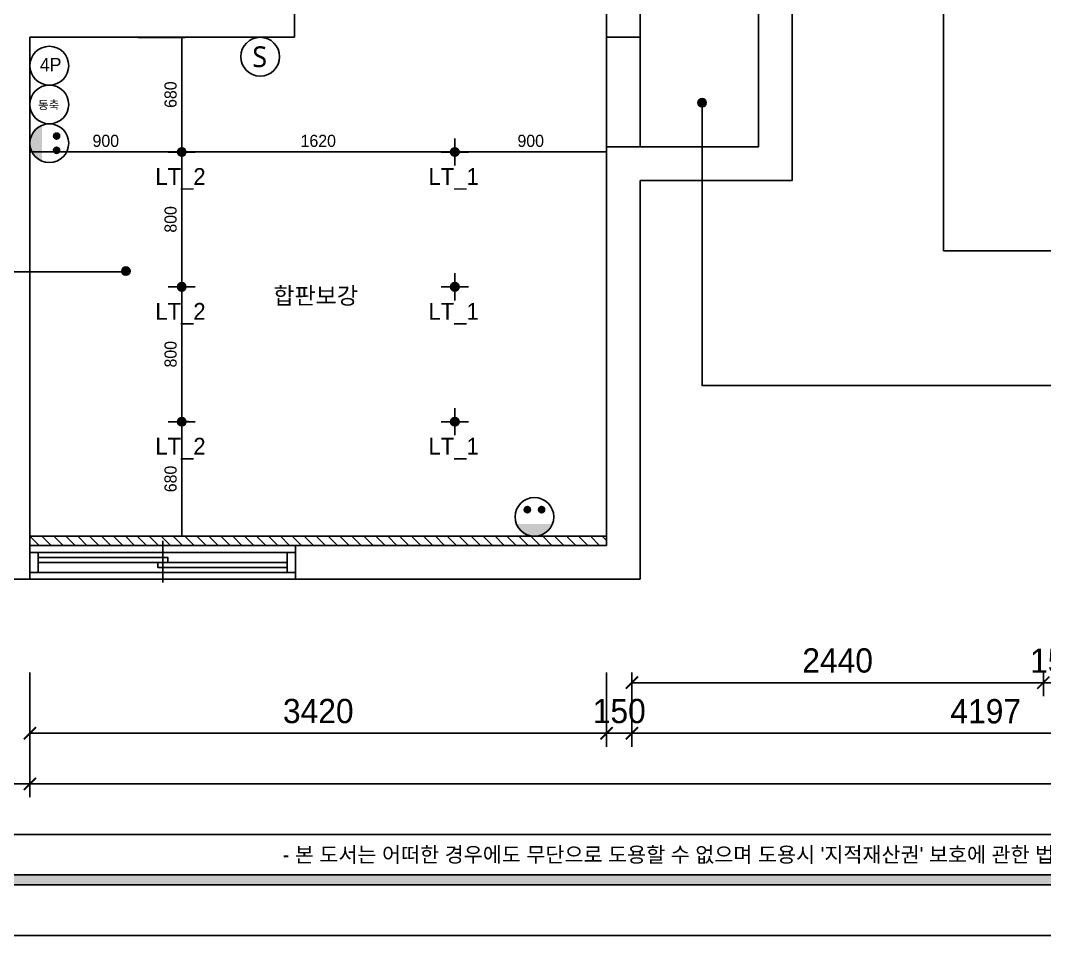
# Model space of a CAD drawing. Header units: millimetres. Extents: x 332171 to 384371, y 54317 to 89920.
# Drawn here: x 364290 to 370363, y 54917 to 60346 of the extents above; entities that cross this region are included whole.
import ezdxf
from ezdxf.enums import TextEntityAlignment as Align

# ---------------------------------------------------------------- set-up
doc = ezdxf.new("R2010")
doc.units = ezdxf.units.MM
doc.header["$LTSCALE"] = 60
for name, color, linetype in [('0-ELC TEXT', 7, 'Continuous'), ('04-WIN', 4, 'Continuous'), ('07-DIM WAL', 5, 'Continuous'), ('2CONTINUOUS', 2, 'Continuous'), ('3.기호.계단선', 30, 'Continuous'), ('FORM(YOURNAME)-1', 1, 'Continuous'), ('FORM(YOURNAME)-11', 1, 'Continuous'), ('RC-LIGHT', 7, 'Continuous'), ('설비', 140, 'Continuous')]:
    doc.layers.add(name, color=color, linetype=linetype)
doc.styles.add('YOURNAME', font='HY울릉도M.TTF')
doc.styles.add('코레일둥고', font='Korail_Round_Gothic_Medium.ttf')
doc.dimstyles.new('40', dxfattribs={"dimscale": 40, "dimtxt": 1.8, "dimasz": 0.9, "dimexe": 0.5, "dimexo": 1, "dimgap": 0.7, "dimtad": 1, "dimdec": 0, "dimzin": 0, "dimdsep": 46, "dimtxsty": 'YOURNAME', "dimblk": 'NONE', "dimcen": 0, "dimclrd": 1, "dimclre": 1, "dimclrt": 7, "dimadec": 0, "dimazin": 0, "dimtfac": 1, "dimtdec": 0, "dimtix": 1, "dimtmove": 2, "dimatfit": 3, "dimldrblk": 'NONE', "dimfxl": 1, "dimtolj": 1, "dimtzin": 0, "dimarcsym": 0})
doc.dimstyles.new('YOURNAME-80', dxfattribs={"dimscale": 80, "dimtxt": 1.8, "dimasz": 0.9, "dimexe": 1, "dimexo": 3, "dimgap": 0.7, "dimtad": 1, "dimdec": 0, "dimzin": 0, "dimdsep": 46, "dimtxsty": 'YOURNAME', "dimblk": 'ARCHTICK', "dimcen": 0, "dimclrd": 1, "dimclre": 1, "dimclrt": 7, "dimadec": 0, "dimazin": 0, "dimtfac": 1, "dimtdec": 0, "dimtix": 1, "dimtmove": 2, "dimatfit": 3, "dimldrblk": 'ARCHTICK', "dimfxl": 1, "dimtolj": 1, "dimtzin": 0, "dimarcsym": 0})

# ---------------------------------------------------------------- blocks, each defined once
blk = doc.blocks.new('FORM-ELEVATION')
at = {"layer": 'FORM(YOURNAME)-11'}
h = blk.add_hatch(color=256, dxfattribs=at)
h.dxf.hatch_style = 1
h.paths.add_polyline_path([(-10309, 35708), (71691, 35708), (71691, 35508), (-10309, 35508)])
h.paths.add_polyline_path([(-10309, -21492), (71691, -21492), (71691, -21692), (-10309, -21692)])
at = {"layer": 'Defpoints', "color": 158}
blk.add_line((62481, -20692), (-10309, -20692), dxfattribs=at)
for points in [[(-10309, -21692), (71691, -21692), (71691, 35708), (-10309, 35708)], [(-8309, 33708), (61071, 33708), (61071, -19692), (-8309, -19692)]]:
    blk.add_lwpolyline(points, close=True, dxfattribs=at)
at = {"layer": 'FORM(YOURNAME)-11', "color": 250}
blk.add_lwpolyline([(-11309, -22692), (72691, -22692), (72691, 36708), (-11309, 36708)], close=True, dxfattribs=at)
at = {"layer": 'FORM(YOURNAME)-11'}
blk.add_lwpolyline([(-10309, -21492), (71691, -21492), (71691, -21692), (-10309, -21692)], close=True, dxfattribs=at)
at = {"layer": 'FORM(YOURNAME)-11', "color": 1, "style": 'YOURNAME'}
blk.add_text("- 본 도서는 어떠한 경우에도 무단으로 도용할 수 없으며 도용시 '지적재산권' 보호에 관한 법률에 의거, 법적 분쟁이 발생합니다.  또한 본 도서에 관한 모든 저작권은 당사에 있습니다. -", height=300, dxfattribs=at).set_placement((28146, -21092), align=Align.MIDDLE_CENTER)
at = {"layer": 'FORM(YOURNAME)-11', "color": 3, "style": 'YOURNAME'}
for tag, height, p in [('1', 450, (71041, -1219)), ('2', 450, (71041, -1863)), ('3', 450, (71041, -3150)), ('4', 450, (71041, -5081)), ('5', 515, (71041, -7398)), ('6', 515, (71041, -9650)), ('7', 515, (71041, -11903)), ('8', 515, (71041, -14155)), ('9', 515, (71041, -16408)), ('10', 515, (66791, -18596)), ('11', 515, (71041, -18660)), ('12', 515, (66791, -20848)), ('13', 515, (71041, -20848))]:
    blk.add_attdef(tag, text='', height=height, dxfattribs=at).set_placement(p, align=Align.MIDDLE_RIGHT)
blk = doc.blocks.new('_ArchTick')
at = {"color": 0, "linetype": 'ByBlock', "const_width": 0.15}
blk.add_lwpolyline([(-0.5, -0.5), (0.5, 0.5)], dxfattribs=at)
blk = doc.blocks.new('*D77')
at = {"layer": '07-DIM WAL', "color": 1, "lineweight": -2}
for p, q in [((367916.4, 56477.2), (367916.4, 56037.2)), ((372113.4, 56477.2), (372113.4, 56037.2)), ((372113.4, 56117.2), (367916.4, 56117.2))]:
    blk.add_line(p, q, dxfattribs=at)
at = {"layer": 'Defpoints', "color": 0}
for p in [(367916.4, 56717.2), (372113.4, 56717.2), (367916.4, 56117.2)]:
    blk.add_point(p, dxfattribs=at)
at = {"layer": '07-DIM WAL', "color": 1, "lineweight": -2, "xscale": 72, "yscale": 72, "zscale": 72, "rotation": 180}
blk.add_blockref('_ArchTick', (367916.4, 56117.2), dxfattribs=at)
at = {"layer": '07-DIM WAL', "color": 1, "lineweight": -2, "xscale": 72, "yscale": 72, "zscale": 72}
blk.add_blockref('_ArchTick', (372113.4, 56117.2), dxfattribs=at)
at = {"layer": '07-DIM WAL', "color": 7, "insert": (370014.9, 56247), "char_height": 144, "attachment_point": 5, "style": 'YOURNAME'}
blk.add_mtext('\\A1;4197', dxfattribs=at)
blk = doc.blocks.new('*D78')
at = {"layer": '07-DIM WAL', "color": 1, "lineweight": -2}
for p, q in [((367916.4, 56477.2), (367916.4, 56337.2)), ((370356.4, 56477.2), (370356.4, 56337.2)), ((367916.4, 56417.2), (370356.4, 56417.2))]:
    blk.add_line(p, q, dxfattribs=at)
at = {"layer": 'Defpoints', "color": 0}
for p in [(367916.4, 56717.2), (370356.4, 56717.2), (370356.4, 56417.2)]:
    blk.add_point(p, dxfattribs=at)
at = {"layer": '07-DIM WAL', "color": 1, "lineweight": -2, "xscale": 72, "yscale": 72, "zscale": 72, "rotation": 180}
blk.add_blockref('_ArchTick', (367916.4, 56417.2), dxfattribs=at)
at = {"layer": '07-DIM WAL', "color": 1, "lineweight": -2, "xscale": 72, "yscale": 72, "zscale": 72}
blk.add_blockref('_ArchTick', (370356.4, 56417.2), dxfattribs=at)
at = {"layer": '07-DIM WAL', "color": 7, "insert": (369136.4, 56548.1), "char_height": 144, "attachment_point": 5, "style": 'YOURNAME'}
blk.add_mtext('\\A1;2440', dxfattribs=at)
blk = doc.blocks.new('*D79')
at = {"layer": '07-DIM WAL', "color": 1, "lineweight": -2}
for p, q in [((370356.4, 56477.2), (370356.4, 56337.2)), ((370513.4, 56477.2), (370513.4, 56337.2)), ((370356.4, 56417.2), (370284.4, 56417.2)), ((370356.4, 56417.2), (370513.4, 56417.2)), ((370513.4, 56417.2), (370585.4, 56417.2))]:
    blk.add_line(p, q, dxfattribs=at)
at = {"layer": 'Defpoints', "color": 0}
for p in [(370356.4, 56717.2), (370513.4, 56717.2), (370513.4, 56417.2)]:
    blk.add_point(p, dxfattribs=at)
at = {"layer": '07-DIM WAL', "color": 1, "lineweight": -2, "xscale": 72, "yscale": 72, "zscale": 72}
blk.add_blockref('_ArchTick', (370356.4, 56417.2), dxfattribs=at)
at = {"layer": '07-DIM WAL', "color": 1, "lineweight": -2, "xscale": 72, "yscale": 72, "zscale": 72, "rotation": 180}
blk.add_blockref('_ArchTick', (370513.4, 56417.2), dxfattribs=at)
at = {"layer": '07-DIM WAL', "color": 7, "insert": (370434.9, 56546.7), "char_height": 144, "attachment_point": 5, "style": 'YOURNAME'}
blk.add_mtext('\\A1;157', dxfattribs=at)
blk = doc.blocks.new('*D82')
at = {"layer": '07-DIM WAL', "color": 1, "lineweight": -2}
for p, q in [((367766.4, 56477.2), (367766.4, 56037.2)), ((367916.4, 56477.2), (367916.4, 56037.2)), ((367766.4, 56117.2), (367694.4, 56117.2)), ((367766.4, 56117.2), (367916.4, 56117.2)), ((367916.4, 56117.2), (367988.4, 56117.2))]:
    blk.add_line(p, q, dxfattribs=at)
at = {"layer": 'Defpoints', "color": 0}
for p in [(367766.4, 56717.2), (367916.4, 56717.2), (367916.4, 56117.2)]:
    blk.add_point(p, dxfattribs=at)
at = {"layer": '07-DIM WAL', "color": 1, "lineweight": -2, "xscale": 72, "yscale": 72, "zscale": 72}
blk.add_blockref('_ArchTick', (367766.4, 56117.2), dxfattribs=at)
at = {"layer": '07-DIM WAL', "color": 1, "lineweight": -2, "xscale": 72, "yscale": 72, "zscale": 72, "rotation": 180}
blk.add_blockref('_ArchTick', (367916.4, 56117.2), dxfattribs=at)
at = {"layer": '07-DIM WAL', "color": 7, "insert": (367841.4, 56248.1), "char_height": 144, "attachment_point": 5, "style": 'YOURNAME'}
blk.add_mtext('\\A1;150', dxfattribs=at)
blk = doc.blocks.new('*D83')
at = {"layer": '07-DIM WAL', "color": 1, "lineweight": -2}
for p, q in [((364346.4, 56477.2), (364346.4, 56037.2)), ((367766.4, 56477.2), (367766.4, 56037.2)), ((364346.4, 56117.2), (367766.4, 56117.2))]:
    blk.add_line(p, q, dxfattribs=at)
at = {"layer": 'Defpoints', "color": 0}
for p in [(364346.4, 56717.2), (367766.4, 56717.2), (367766.4, 56117.2)]:
    blk.add_point(p, dxfattribs=at)
at = {"layer": '07-DIM WAL', "color": 1, "lineweight": -2, "xscale": 72, "yscale": 72, "zscale": 72, "rotation": 180}
blk.add_blockref('_ArchTick', (364346.4, 56117.2), dxfattribs=at)
at = {"layer": '07-DIM WAL', "color": 1, "lineweight": -2, "xscale": 72, "yscale": 72, "zscale": 72}
blk.add_blockref('_ArchTick', (367766.4, 56117.2), dxfattribs=at)
at = {"layer": '07-DIM WAL', "color": 7, "insert": (366056.4, 56248.1), "char_height": 144, "attachment_point": 5, "style": 'YOURNAME'}
blk.add_mtext('\\A1;3420', dxfattribs=at)
blk = doc.blocks.new('*D62')
at = {"layer": '07-DIM WAL', "color": 1, "lineweight": -2}
for p, q in [((364346.4, 56477.2), (364346.4, 55737.2)), ((378031.9, 56477.2), (378031.9, 55737.2)), ((364346.4, 55817.2), (378031.9, 55817.2))]:
    blk.add_line(p, q, dxfattribs=at)
at = {"layer": 'Defpoints', "color": 0}
for p in [(364346.4, 56717.2), (378031.9, 56717.2), (378031.9, 55817.2)]:
    blk.add_point(p, dxfattribs=at)
at = {"layer": '07-DIM WAL', "color": 1, "lineweight": -2, "xscale": 72, "yscale": 72, "zscale": 72, "rotation": 180}
blk.add_blockref('_ArchTick', (364346.4, 55817.2), dxfattribs=at)
at = {"layer": '07-DIM WAL', "color": 1, "lineweight": -2, "xscale": 72, "yscale": 72, "zscale": 72}
blk.add_blockref('_ArchTick', (378031.9, 55817.2), dxfattribs=at)
at = {"layer": '07-DIM WAL', "color": 7, "insert": (371189.1, 55948.3), "char_height": 144, "attachment_point": 5, "style": 'YOURNAME'}
blk.add_mtext('\\A1;13686', dxfattribs=at)
blk = doc.blocks.new('floorplan')
at = {"layer": '04-WIN'}
for points in [[(374708.9, 92657.4), (374508.9, 92657.4), (374508.9, 92007.4), (374708.9, 92007.4)], [(372663.9, 89642.4), (371088.9, 89642.4), (371088.9, 89442.4), (372663.9, 89442.4)]]:
    blk.add_lwpolyline(points, close=True, dxfattribs=at)
at = {"layer": '2CONTINUOUS'}
for p, q in [((372658.9, 92657.4), (372658.9, 92857.4)), ((371088.9, 92657.4), (372658.9, 92657.4)), ((371088.9, 89442.4), (371088.9, 92657.4)), ((374508.9, 92657.4), (374708.9, 92657.4)), ((374508.9, 92007.4), (374508.9, 89642.4)), ((374508.9, 89642.4), (372663.9, 89642.4)), ((372663.9, 89642.4), (372663.9, 89442.4)), ((372663.9, 89442.4), (372663.9, 89642.4))]:
    blk.add_line(p, q, dxfattribs=at)
for points in [[(374508.9, 92657.4), (374508.9, 94040.4), (374658.9, 94040.4), (374508.9, 94040.4)], [(374508.9, 92007.4), (375408.9, 92007.4), (375408.9, 93050.4), (374708.9, 93050.4), (374708.9, 92657.4)], [(374708.9, 89442.4), (374708.9, 91807.4), (375608.9, 91807.4), (375608.9, 93050.4), (384977.9, 93050.4)], [(370873.9, 92857.4), (370873.9, 89442.4), (371088.9, 89442.4)], [(372663.9, 89442.4), (374708.9, 89442.4)]]:
    blk.add_lwpolyline(points, dxfattribs=at)
blk = doc.blocks.new('CJSWJD')
at = {"layer": '3.기호.계단선'}
h = blk.add_hatch(dxfattribs=at)
h.set_pattern_fill('_USER', color=256, scale=50, angle=135, pattern_type=0)
h.set_pattern_definition([(135, (23751.264, -856.353), (-35.355339, -35.355339), [])])
h.paths.add_polyline_path([(367766.4, 57285.7), (365416.4, 57285.7), (365416.4, 57230.7), (367766.4, 57230.7)])
h.paths.add_polyline_path([(365416.4, 57285.7), (364346.4, 57285.7), (364346.4, 57230.7), (365416.4, 57230.7)])
at = {"layer": '04-WIN', "linetype": 'Continuous'}
for p, q in [((365133.9, 57012.3), (365133.9, 57259)), ((364395.7, 57189.9), (365872, 57189.9)), ((364395.7, 57130.7), (365872, 57130.7)), ((364395.7, 57071.5), (365872, 57071.5))]:
    blk.add_line(p, q, dxfattribs=at)
for points in [[(364346.4, 57189.9), (364346.4, 57071.5), (364395.7, 57071.5), (364395.7, 57189.9)], [(365872, 57189.9), (365872, 57071.5), (365921.4, 57071.5), (365921.4, 57189.9)]]:
    blk.add_lwpolyline(points, close=True, dxfattribs=at)
for points in [[(364395.7, 57160.3), (365163.5, 57160.3), (365163.5, 57130.7)], [(365104.3, 57130.7), (365104.3, 57101.1), (365872, 57101.1)]]:
    blk.add_lwpolyline(points, dxfattribs=at)
at = {"layer": '3.기호.계단선'}
blk.add_lwpolyline([(367766.4, 57230.7), (364346.4, 57230.7), (364346.4, 57285.7), (367766.4, 57285.7)], close=True, dxfattribs=at)
blk.add_blockref('floorplan', (-6742.6, -32411.6))
blk = doc.blocks.new('1')
at = {"linetype": 'Continuous'}
h = blk.add_hatch(color=4, dxfattribs=at)
h.dxf.hatch_style = 1
edge = h.paths.add_edge_path()
edge.add_arc((11539653, -14273504), 37.5, 0, 360)
at = {"color": 1, "linetype": 'Continuous'}
for p, q in [((11539653, -14273637), (11539653, -14273370)), ((11539520, -14273504), (11539787, -14273504))]:
    blk.add_line(p, q, dxfattribs=at)
at = {"color": 4, "linetype": 'Continuous'}
for radius in [41.5, 37.5]:
    blk.add_circle((11539653, -14273504), radius, dxfattribs=at)
blk = doc.blocks.new('*D165')
at = {"layer": '07-DIM WAL', "color": 1, "lineweight": -2}
for p, q in [((366866.4, 59605.7), (366866.4, 59585.7)), ((367766.4, 59605.7), (367766.4, 59585.7)), ((366866.4, 59565.7), (367766.4, 59565.7))]:
    blk.add_line(p, q, dxfattribs=at)
at = {"layer": 'Defpoints', "color": 0}
for p in [(366866.4, 59565.7), (367766.4, 59565.7), (367766.4, 59565.7)]:
    blk.add_point(p, dxfattribs=at)
at = {"layer": '07-DIM WAL', "color": 7, "insert": (367316.4, 59631.2), "char_height": 72, "attachment_point": 5, "style": 'YOURNAME'}
blk.add_mtext('\\A1;900', dxfattribs=at)
blk = doc.blocks.new('_None')
blk = doc.blocks.new('*D167')
at = {"layer": '07-DIM WAL', "color": 1, "lineweight": -2}
for p, q in [((364346.4, 59605.7), (364346.4, 59585.7)), ((365246.4, 59605.7), (365246.4, 59585.7)), ((365246.4, 59565.7), (364346.4, 59565.7))]:
    blk.add_line(p, q, dxfattribs=at)
at = {"layer": 'Defpoints', "color": 0}
for p in [(364346.4, 59565.7), (364346.4, 59565.7), (365246.4, 59565.7)]:
    blk.add_point(p, dxfattribs=at)
at = {"layer": '07-DIM WAL', "color": 7, "insert": (364796.4, 59631.2), "char_height": 72, "attachment_point": 5, "style": 'YOURNAME'}
blk.add_mtext('\\A1;900', dxfattribs=at)
blk = doc.blocks.new('*D168')
at = {"layer": '07-DIM WAL', "color": 1, "lineweight": -2}
for p, q in [((364986.4, 60245.7), (365266.4, 60245.7)), ((365246.4, 59565.7), (365246.4, 60245.7)), ((365286.4, 59565.7), (365266.4, 59565.7))]:
    blk.add_line(p, q, dxfattribs=at)
at = {"layer": 'Defpoints', "color": 0}
for p in [(364946.4, 60245.7), (365246.4, 60245.7), (365246.4, 59565.7)]:
    blk.add_point(p, dxfattribs=at)
at = {"layer": '07-DIM WAL', "color": 7, "insert": (365180.8, 59905.7), "char_height": 72, "attachment_point": 5, "rotation": 90, "style": 'YOURNAME'}
blk.add_mtext('\\A1;680', dxfattribs=at)
blk = doc.blocks.new('*D170')
at = {"layer": '07-DIM WAL', "color": 1, "lineweight": -2}
for p, q in [((365246.4, 57965.7), (365246.4, 57285.7)), ((365286.4, 57965.7), (365266.4, 57965.7)), ((365206.4, 57285.7), (365226.4, 57285.7))]:
    blk.add_line(p, q, dxfattribs=at)
at = {"layer": 'Defpoints', "color": 0}
for p in [(365246.4, 57965.7), (365246.4, 57285.7), (365246.4, 57285.7)]:
    blk.add_point(p, dxfattribs=at)
at = {"layer": '07-DIM WAL', "color": 7, "insert": (365180.8, 57625.7), "char_height": 72, "attachment_point": 5, "rotation": 90, "style": 'YOURNAME'}
blk.add_mtext('\\A1;680', dxfattribs=at)
blk = doc.blocks.new('egoo')
at = {"layer": '설비'}
h = blk.add_hatch(color=140, dxfattribs=at)
edge = h.paths.add_edge_path()
edge.add_arc((1015645.3, 443433.7), 22.3, 0, 360)
h = blk.add_hatch(color=140, dxfattribs=at)
edge = h.paths.add_edge_path()
edge.add_arc((1015747.7, 443433.7), 22.3, 0, 360)
h = blk.add_hatch(color=140, dxfattribs=at)
edge = h.paths.add_edge_path()
edge.add_line((1015826.3, 443329.1), (1015566.6, 443329.1))
edge.add_ellipse((1015696.5, 443381.5), major_axis=(99, 99), ratio=1, start_angle=156.95778, end_angle=293.04222)
at = {"layer": '설비', "color": 140}
for centre, radius in [((1015696.5, 443381.5), 140), ((1015645.3, 443433.7), 22.3), ((1015747.7, 443433.7), 22.3)]:
    blk.add_circle(centre, radius, dxfattribs=at)
blk = doc.blocks.new('SW')
at = {"layer": '설비', "color": 140}
blk.add_circle((11533254.1, -14277699.4), 184, dxfattribs=at)
at = {"layer": '설비', "color": 140, "insert": (11533320, -14277600.8), "char_height": 197.143, "width": 314.327, "attachment_point": 3, "style": '코레일둥고'}
blk.add_mtext('{\\fMalgun Gothic|b0|i0|c129|p50;S}', dxfattribs=at)
blk = doc.blocks.new('*D213')
at = {"layer": '07-DIM WAL', "color": 1, "lineweight": -2}
for p, q in [((365246.4, 59605.7), (365246.4, 59585.7)), ((365246.4, 59565.7), (366866.4, 59565.7)), ((366866.4, 59525.7), (366866.4, 59545.7))]:
    blk.add_line(p, q, dxfattribs=at)
at = {"layer": 'Defpoints', "color": 0}
for p in [(365246.4, 59565.7), (366866.4, 59565.7), (366866.4, 59565.7)]:
    blk.add_point(p, dxfattribs=at)
at = {"layer": '07-DIM WAL', "color": 7, "insert": (366056.4, 59631.2), "char_height": 72, "attachment_point": 5, "style": 'YOURNAME'}
blk.add_mtext('\\A1;1620', dxfattribs=at)
blk = doc.blocks.new('*D214')
at = {"layer": '07-DIM WAL', "color": 1, "lineweight": -2}
for p, q in [((365246.4, 59565.7), (365246.4, 58765.7)), ((365286.4, 59565.7), (365266.4, 59565.7)), ((365286.4, 58765.7), (365266.4, 58765.7))]:
    blk.add_line(p, q, dxfattribs=at)
at = {"layer": 'Defpoints', "color": 0}
for p in [(365246.4, 59565.7), (365246.4, 58765.7), (365246.4, 58765.7)]:
    blk.add_point(p, dxfattribs=at)
at = {"layer": '07-DIM WAL', "color": 7, "insert": (365180.9, 59165.7), "char_height": 72, "attachment_point": 5, "rotation": 90, "style": 'YOURNAME'}
blk.add_mtext('\\A1;800', dxfattribs=at)
blk = doc.blocks.new('*D215')
at = {"layer": '07-DIM WAL', "color": 1, "lineweight": -2}
for p, q in [((365246.4, 58765.7), (365246.4, 57965.7)), ((365286.4, 58765.7), (365266.4, 58765.7)), ((365286.4, 57965.7), (365266.4, 57965.7))]:
    blk.add_line(p, q, dxfattribs=at)
at = {"layer": 'Defpoints', "color": 0}
for p in [(365246.4, 58765.7), (365246.4, 57965.7), (365246.4, 57965.7)]:
    blk.add_point(p, dxfattribs=at)
at = {"layer": '07-DIM WAL', "color": 7, "insert": (365180.9, 58365.7), "char_height": 72, "attachment_point": 5, "rotation": 90, "style": 'YOURNAME'}
blk.add_mtext('\\A1;800', dxfattribs=at)

msp = doc.modelspace()

# ---------------------------------------------------------------- hatches: boundary and pattern name
at = {"layer": '0-ELC TEXT'}
h = msp.add_hatch(color=256, dxfattribs=at)
h.dxf.hatch_style = 1
edge = h.paths.add_edge_path()
edge.add_arc((368332.6, 59858), 25, -270, 90, ccw=False)
h = msp.add_hatch(color=256, dxfattribs=at)
h.dxf.hatch_style = 1
edge = h.paths.add_edge_path()
edge.add_arc((368332.6, 59858), 25, -270, 90, ccw=False)
h = msp.add_hatch(color=256, dxfattribs=at)
h.dxf.hatch_style = 1
edge = h.paths.add_edge_path()
edge.add_arc((364915.7, 58859.1), 25, -270, 90, ccw=False)
h = msp.add_hatch(color=256, dxfattribs=at)
h.dxf.hatch_style = 1
edge = h.paths.add_edge_path()
edge.add_arc((364915.7, 58859.1), 25, -270, 90, ccw=False)

# ---------------------------------------------------------------- linework, layer by layer
msp.add_line((363129.9, 58853.9), (364910, 58853.9), dxfattribs=at)
for points in [[(371210.1, 58979.4), (369765.1, 58979.4), (369765.1, 61291.6)], [(371210.1, 58179.4), (368332.6, 58179.4), (368332.6, 59858)]]:
    msp.add_lwpolyline(points, dxfattribs=at)
for centre in [(368332.6, 59858), (368332.6, 59858), (364915.7, 58859.1), (364915.7, 58859.1)]:
    msp.add_circle(centre, 25, dxfattribs=at)
at = {"layer": '설비', "color": 140}
for centre in [(364461.4, 60077.5), (364461.4, 59847.5)]:
    msp.add_circle(centre, 115, dxfattribs=at)

# ---------------------------------------------------------------- block references
msp.add_blockref('CJSWJD', (0, 0))
at = {"layer": 'FORM(YOURNAME)-1', "xscale": 0.3000000000000002, "yscale": 0.3000000000000002, "zscale": 0.3000000000000002}
msp.add_blockref('FORM-ELEVATION', (361963.4, 61724.8), dxfattribs=at)
at = {"layer": 'RC-LIGHT', "xscale": 0.6024096385271789, "yscale": 0.6024096385271789, "zscale": 0.6024096385271789, "rotation": 90.00000000000001}
for p in [(-8233249.9, -6892032.8), (-8231629.9, -6892032.8), (-8233249.9, -6892832.8), (-8231629.9, -6892832.8), (-8233249.9, -6893632.8), (-8231629.9, -6893632.8)]:
    msp.add_blockref('1', p, dxfattribs=at)
at = {"layer": '설비', "color": 140}
for name, p, xscale, yscale, zscale in [('SW', (-6842571.9, 8983692.9), 0.625, 0.625, 0.625), ('egoo', (-466983.7, -306805.5), 0.8214285869294655, 0.8214285869294655, 0.8214285869294655)]:
    msp.add_blockref(name, p, dxfattribs=dict(at, xscale=xscale, yscale=yscale, zscale=zscale))
at = {"layer": '설비', "color": 140, "xscale": -0.8214285869294655, "yscale": 0.8214285869294655, "zscale": 0.8214285869294655, "rotation": 270}
msp.add_blockref('egoo', (255.2, -774704.6), dxfattribs=at)

# ---------------------------------------------------------------- texts
at = {"layer": '0-ELC TEXT', "style": '코레일둥고'}
msp.add_text('합판보강', height=100, dxfattribs=at).set_placement((365790, 58663.1))
at = {"layer": '3.기호.계단선', "style": '코레일둥고'}
for s, p in [('LT_2', (365090, 59370)), ('LT_1', (366710, 59370)), ('LT_2', (365090, 58570)), ('LT_1', (366710, 58570)), ('LT_2', (365090, 57770)), ('LT_1', (366710, 57770))]:
    msp.add_text(s, height=100, dxfattribs=at).set_placement(p)
at = {"layer": '설비', "color": 140, "style": '코레일둥고'}
for s, height, p in [('4P', 80, (364405.4, 60043.9)), ('동축', 50, (364394.7, 59819.1))]:
    msp.add_text(s, height=height, dxfattribs=at).set_placement(p)

# ---------------------------------------------------------------- dimensions: what is measured, and where the dimension line sits
at = {"layer": '07-DIM WAL'}
for base, p1, p2, picture, middle in [((365246.4, 60245.7), (365246.4, 59565.7), (364946.4, 60245.7), '*D168', (365180.8, 59905.7)), ((365246.4, 58765.7), (365246.4, 59565.7), (365246.4, 58765.7), '*D214', (365180.9, 59165.7)), ((365246.4, 57965.7), (365246.4, 58765.7), (365246.4, 57965.7), '*D215', (365180.9, 58365.7)), ((365246.4, 57285.7), (365246.4, 57965.7), (365246.4, 57285.7), '*D170', (365180.8, 57625.7))]:
    dim = msp.add_linear_dim(base=base, p1=p1, p2=p2, angle=90, dimstyle='40', override={"dimfxl": 1.25}, dxfattribs=at)
    dim.commit()
    dim.dimension.update_dxf_attribs({"geometry": picture, "text_midpoint": middle})
for base, p1, p2, picture, middle in [((364346.4, 59565.7), (365246.4, 59565.7), (364346.4, 59565.7), '*D167', (364796.4, 59631.2)), ((366866.4, 59565.7), (365246.4, 59565.7), (366866.4, 59565.7), '*D213', (366056.4, 59631.2)), ((367766.4, 59565.7), (366866.4, 59565.7), (367766.4, 59565.7), '*D165', (367316.4, 59631.2))]:
    dim = msp.add_linear_dim(base=base, p1=p1, p2=p2, dimstyle='40', override={"dimfxl": 1.25}, dxfattribs=at)
    dim.commit()
    dim.dimension.update_dxf_attribs({"geometry": picture, "text_midpoint": middle})
for base, p1, p2, picture, middle in [((367766.4, 56117.2), (364346.4, 56717.2), (367766.4, 56717.2), '*D83', (366056.4, 56248.1)), ((378031.9151, 55817.2356), (364346.3589, 56717.2356), (378031.9151, 56717.2356), '*D62', (371189.137, 55948.3036)), ((367916.4, 56117.2), (367766.4, 56717.2), (367916.4, 56717.2), '*D82', (367841.4, 56248.1)), ((367916.4, 56117.2), (372113.4, 56717.2), (367916.4, 56717.2), '*D77', (370014.9, 56247)), ((370356.4, 56417.2), (367916.4, 56717.2), (370356.4, 56717.2), '*D78', (369136.4, 56548.1)), ((370513.4, 56417.2), (370356.4, 56717.2), (370513.4, 56717.2), '*D79', (370434.9, 56546.7))]:
    dim = msp.add_linear_dim(base=base, p1=p1, p2=p2, dimstyle='YOURNAME-80', dxfattribs=at)
    dim.commit()
    dim.dimension.update_dxf_attribs({"geometry": picture, "text_midpoint": middle})

doc.saveas('drawing.dxf')
